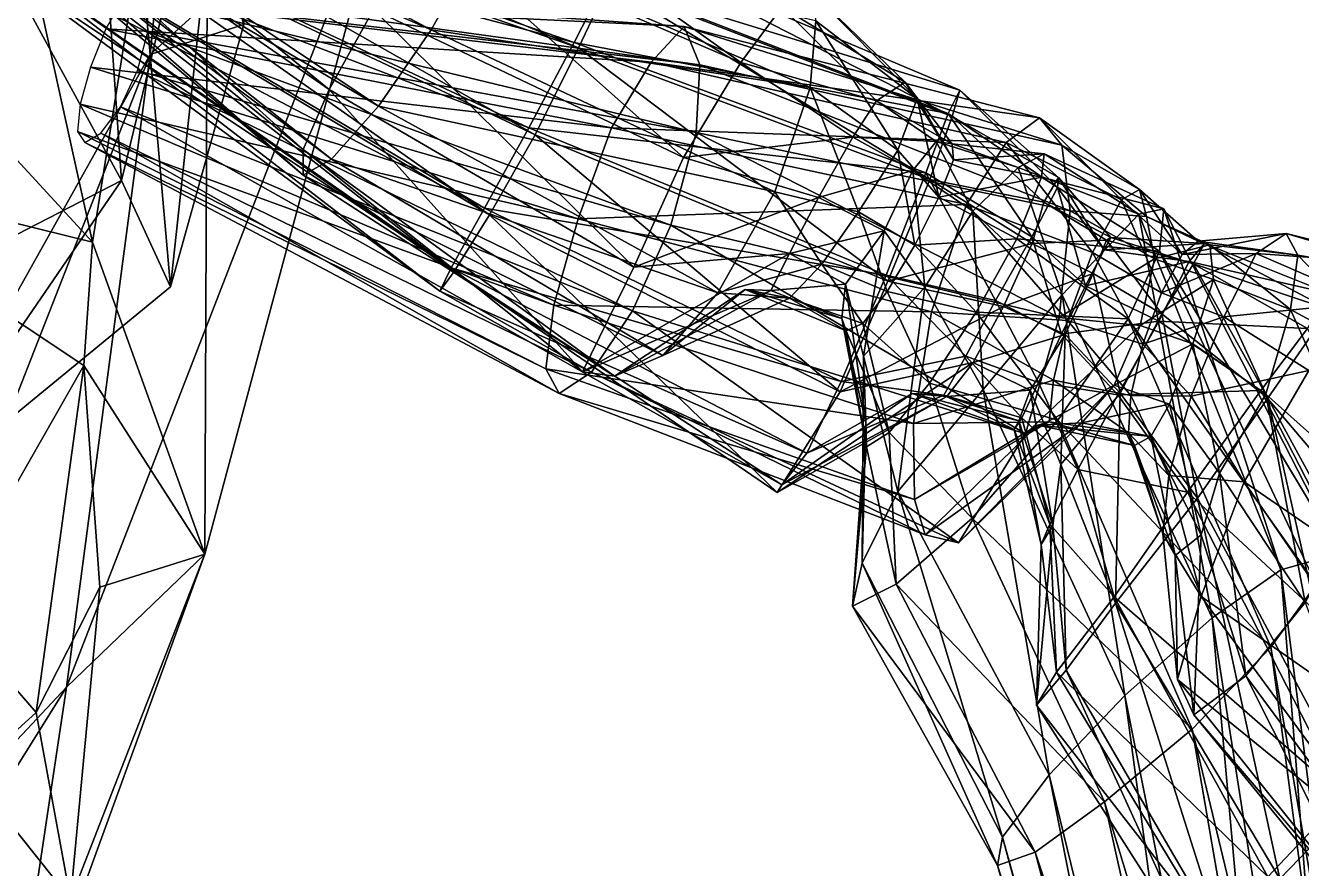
# Model space of a CAD drawing. Extents: x -86 to 86, y 0 to 86.
# Drawn here: x 12.1 to 35.73, y 29.96 to 45.58 of the extents above; entities that cross this region are included whole.
import ezdxf

# ---------------------------------------------------------------- set-up
doc = ezdxf.new("R2010")
doc.units = 0

msp = doc.modelspace()

# ---------------------------------------------------------------- linework, layer by layer
at = {"color": 1}
for points in [[(9.113138, 60.757988, 35.11261), (8.638177, 46.681755, 50.448601), (13.343532, 41.562729, 45.384727)], [(15.502821, 55.163315, 30.703468), (9.113138, 60.757988, 35.11261), (13.343532, 41.562729, 45.384727)], [(13.533176, 54.400993, -3.593879), (15.915476, 60.121307, -0.045115), (14.412962, 45.040665, 18.032032)], [(15.915476, 60.121307, -0.045115), (19.027411, 49.227829, 25.578987), (14.412962, 45.040665, 18.032032)], [(15.502821, 55.163315, 30.703468), (13.343532, 41.562729, 45.384727), (15.427236, 35.783508, 40.333786)], [(19.027411, 49.227829, 25.578987), (15.502821, 55.163315, 30.703468), (15.427236, 35.783508, 40.333786)], [(14.412962, 45.040665, 18.032032), (16.146658, 45.593262, 10.461245), (13.533176, 54.400993, -3.593879)], [(11.566256, 46.948685, -21.959749), (13.144354, 53.298538, -20.773195), (13.8808, 42.707741, -7.466776)], [(13.144354, 53.298538, -20.773195), (15.900495, 51.011566, -4.662969), (13.8808, 42.707741, -7.466776)], [(13.8808, 42.707741, -7.466776), (15.900495, 51.011566, -4.662969), (14.789527, 40.739792, 8.209347)], [(15.900495, 51.011566, -4.662969), (16.146658, 45.593262, 10.461245), (14.789527, 40.739792, 8.209347)], [(17.72526, 44.394829, -21.768887), (10.295008, 49.541916, -17.012733), (10.643417, 50.172684, -17.239059)], [(18.549273, 45.872154, -22.213068), (17.72526, 44.394829, -21.768887), (10.643417, 50.172684, -17.239059)], [(19.613482, 45.498238, -16.907091), (11.184505, 49.986526, -14.547001), (10.75921, 49.38237, -14.702843)], [(19.613482, 45.498238, -16.907091), (20.483921, 47.054489, -17.126579), (11.184505, 49.986526, -14.547001)], [(17.243177, 43.280365, -20.740082), (10.089644, 49.059982, -16.4986), (10.295008, 49.541916, -17.012733)], [(17.72526, 44.394829, -21.768887), (17.243177, 43.280365, -20.740082), (10.295008, 49.541916, -17.012733)], [(18.64089, 44.083588, -17.233084), (10.75921, 49.38237, -14.702843), (10.359223, 48.967155, -15.157411)], [(18.64089, 44.083588, -17.233084), (19.613482, 45.498238, -16.907091), (10.75921, 49.38237, -14.702843)], [(14.412962, 45.040665, 18.032032), (19.027411, 49.227829, 25.578987), (12.859717, 33.324265, 31.478386)], [(19.027411, 49.227829, 25.578987), (15.427236, 35.783508, 40.333786), (12.859717, 33.324265, 31.478386)], [(17.243177, 43.280365, -20.740082), (17.248014, 42.804337, -19.407093), (10.089644, 49.059982, -16.4986)], [(17.248014, 42.804337, -19.407093), (10.107502, 48.847809, -15.81621), (10.089644, 49.059982, -16.4986)], [(17.768379, 43.099426, -18.124563), (10.359223, 48.967155, -15.157411), (10.107502, 48.847809, -15.81621)], [(17.768379, 43.099426, -18.124563), (18.64089, 44.083588, -17.233084), (10.359223, 48.967155, -15.157411)], [(22.343239, 45.160995, -9.229331), (12.919135, 48.455841, -6.562396), (13.1581, 49.004669, -6.080284)], [(22.904779, 46.348274, -8.217781), (22.343239, 45.160995, -9.229331), (13.1581, 49.004669, -6.080284)], [(17.248014, 42.804337, -19.407093), (17.768379, 43.099426, -18.124563), (10.107502, 48.847809, -15.81621)], [(22.2645, 45.263016, -4.175329), (12.868111, 48.518906, -4.10417), (12.520056, 47.85614, -3.947893)], [(21.542076, 43.549927, -9.424763), (12.57723, 47.785172, -6.698586), (12.919135, 48.455841, -6.562396)], [(22.2645, 45.263016, -4.175329), (22.845133, 46.403984, -5.346901), (12.868111, 48.518906, -4.10417)], [(22.343239, 45.160995, -9.229331), (21.542076, 43.549927, -9.424763), (12.919135, 48.455841, -6.562396)], [(25.349886, 44.889816, -25.125957), (19.465748, 47.425751, -22.064699), (20.299925, 48.490112, -21.105812)], [(26.107777, 45.913971, -23.840536), (25.349886, 44.889816, -25.125957), (20.299925, 48.490112, -21.105812)], [(21.427452, 43.682693, -4.003049), (12.520056, 47.85614, -3.947893), (12.162913, 47.217453, -4.134132)], [(20.697865, 42.069572, -9.031515), (12.212049, 47.15638, -6.4943), (12.57723, 47.785172, -6.698586)], [(21.427452, 43.682693, -4.003049), (22.2645, 45.263016, -4.175329), (12.520056, 47.85614, -3.947893)], [(21.542076, 43.549927, -9.424763), (20.697865, 42.069572, -9.031515), (12.57723, 47.785172, -6.698586)], [(24.290442, 43.135147, -25.990374), (18.549273, 45.872154, -22.213068), (19.465748, 47.425751, -22.064699)], [(25.349886, 44.889816, -25.125957), (24.290442, 43.135147, -25.990374), (19.465748, 47.425751, -22.064699)], [(20.605301, 42.191765, -4.396297), (12.162913, 47.217453, -4.134132), (11.888859, 46.74324, -4.623053)], [(20.044535, 41.018829, -8.03052), (11.917333, 46.707962, -5.993463), (12.212049, 47.15638, -6.4943)], [(20.605301, 42.191765, -4.396297), (21.427452, 43.682693, -4.003049), (12.162913, 47.217453, -4.134132)], [(20.697865, 42.069572, -9.031515), (20.044535, 41.018829, -8.03052), (12.212049, 47.15638, -6.4943)], [(26.634314, 44.429077, -19.012329), (20.483921, 47.054489, -17.126579), (19.613482, 45.498238, -16.907091)], [(26.634314, 44.429077, -19.012329), (26.741938, 45.664886, -20.654316), (20.483921, 47.054489, -17.126579)], [(29.409781, 44.382523, -7.729541), (23.153564, 47.028572, -6.738761), (22.845133, 46.403984, -5.346901)], [(29.266146, 43.893829, -9.381863), (22.904779, 46.348274, -8.217781), (23.153564, 47.028572, -6.738761)], [(29.409781, 44.382523, -7.729541), (29.266146, 43.893829, -9.381863), (23.153564, 47.028572, -6.738761)], [(11.566256, 46.948685, -21.959749), (13.8808, 42.707741, -7.466776), (7.30556, 39.319336, -8.50352)], [(8.638177, 46.681755, 50.448601), (7.612668, 42.978416, 53.579605), (13.343532, 41.562729, 45.384727)], [(19.988501, 41.087677, -5.358137), (11.888859, 46.74324, -4.623053), (11.792877, 46.554909, -5.306386)], [(19.774496, 40.656868, -6.689052), (11.792877, 46.554909, -5.306386), (11.917333, 46.707962, -5.993463)], [(19.774496, 40.656868, -6.689052), (19.988501, 41.087677, -5.358137), (11.792877, 46.554909, -5.306386)], [(19.988501, 41.087677, -5.358137), (20.605301, 42.191765, -4.396297), (11.888859, 46.74324, -4.623053)], [(20.044535, 41.018829, -8.03052), (19.774496, 40.656868, -6.689052), (11.917333, 46.707962, -5.993463)], [(29.193487, 43.948845, -6.124885), (22.845133, 46.403984, -5.346901), (22.2645, 45.263016, -4.175329)], [(28.849205, 42.723709, -10.698137), (22.343239, 45.160995, -9.229331), (22.904779, 46.348274, -8.217781)], [(29.193487, 43.948845, -6.124885), (29.409781, 44.382523, -7.729541), (22.845133, 46.403984, -5.346901)], [(29.266146, 43.893829, -9.381863), (28.849205, 42.723709, -10.698137), (22.904779, 46.348274, -8.217781)], [(24.299044, 45.560867, 8.353233), (14.197568, 46.278954, 6.721786), (13.907024, 46.070984, 7.409462)], [(24.299044, 45.560867, 8.353233), (24.592329, 44.851273, 6.896297), (14.197568, 46.278954, 6.721786)], [(24.592329, 44.851273, 6.896297), (14.373484, 46.037842, 6.007254), (14.197568, 46.278954, 6.721786)], [(26.107777, 45.913971, -23.840536), (26.632154, 46.239075, -22.225311), (28.395144, 44.526031, -22.42021)], [(28.395144, 44.526031, -22.42021), (26.632154, 46.239075, -22.225311), (28.616337, 44.228287, -21.298321)], [(26.632154, 46.239075, -22.225311), (26.741938, 45.664886, -20.654316), (28.616337, 44.228287, -21.298321)], [(23.688677, 44.897552, 9.622082), (13.907024, 46.070984, 7.409462), (13.590116, 45.514557, 7.83416)], [(23.688677, 44.897552, 9.622082), (24.299044, 45.560867, 8.353233), (13.907024, 46.070984, 7.409462)], [(24.524794, 43.59404, 5.817883), (14.366003, 45.459724, 5.500826), (14.373484, 46.037842, 6.007254)], [(24.592329, 44.851273, 6.896297), (24.524794, 43.59404, 5.817883), (14.373484, 46.037842, 6.007254)], [(23.371824, 41.104385, -25.69652), (17.72526, 44.394829, -21.768887), (18.549273, 45.872154, -22.213068)], [(24.290442, 43.135147, -25.990374), (23.371824, 41.104385, -25.69652), (18.549273, 45.872154, -22.213068)], [(25.349886, 44.889816, -25.125957), (26.107777, 45.913971, -23.840536), (27.865131, 44.182564, -23.467434)], [(27.865131, 44.182564, -23.467434), (26.107777, 45.913971, -23.840536), (28.395144, 44.526031, -22.42021)], [(26.741938, 45.664886, -20.654316), (26.634314, 44.429077, -19.012329), (28.260221, 43.266983, -20.543579)], [(28.616337, 44.228287, -21.298321), (26.741938, 45.664886, -20.654316), (28.260221, 43.266983, -20.543579)], [(22.958256, 43.683296, 10.623873), (13.590116, 45.514557, 7.83416), (13.308918, 44.807617, 7.911606)], [(22.958256, 43.683296, 10.623873), (23.688677, 44.897552, 9.622082), (13.590116, 45.514557, 7.83416)], [(24.051918, 41.88224, 5.468948), (14.177247, 44.74588, 5.300705), (14.366003, 45.459724, 5.500826)], [(24.524794, 43.59404, 5.817883), (24.051918, 41.88224, 5.468948), (14.366003, 45.459724, 5.500826)], [(14.789527, 40.739792, 8.209347), (16.146658, 45.593262, 10.461245), (14.412962, 45.040665, 18.032032)], [(25.978554, 42.494919, -18.250355), (19.613482, 45.498238, -16.907091), (18.64089, 44.083588, -17.233084)], [(25.978554, 42.494919, -18.250355), (26.634314, 44.429077, -19.012329), (19.613482, 45.498238, -16.907091)], [(30.879875, 43.868614, 9.32914), (24.299044, 45.560867, 8.353233), (23.688677, 44.897552, 9.622082)], [(30.879875, 43.868614, 9.32914), (31.296194, 43.364059, 7.728603), (24.299044, 45.560867, 8.353233)], [(31.296194, 43.364059, 7.728603), (24.592329, 44.851273, 6.896297), (24.299044, 45.560867, 8.353233)], [(28.77504, 42.850311, -4.435791), (22.2645, 45.263016, -4.175329), (21.427452, 43.682693, -4.003049)], [(28.073788, 40.844528, -11.601416), (21.542076, 43.549927, -9.424763), (22.343239, 45.160995, -9.229331)], [(28.77504, 42.850311, -4.435791), (29.193487, 43.948845, -6.124885), (22.2645, 45.263016, -4.175329)], [(28.849205, 42.723709, -10.698137), (28.073788, 40.844528, -11.601416), (22.343239, 45.160995, -9.229331)], [(9.627594, 36.504295, 11.894981), (14.412962, 45.040665, 18.032032), (7.639225, 27.75444, 26.307945)], [(14.412962, 45.040665, 18.032032), (12.859717, 33.324265, 31.478386), (7.639225, 27.75444, 26.307945)], [(9.627594, 36.504295, 11.894981), (14.789527, 40.739792, 8.209347), (14.412962, 45.040665, 18.032032)], [(22.339586, 41.996613, 10.614878), (13.308918, 44.807617, 7.911606), (13.115862, 44.123154, 7.657835)], [(22.339586, 41.996613, 10.614878), (22.958256, 43.683296, 10.623873), (13.308918, 44.807617, 7.911606)], [(23.347736, 40.293365, 5.664875), (13.861012, 44.070015, 5.417641), (14.177247, 44.74588, 5.300705)], [(24.051918, 41.88224, 5.468948), (23.347736, 40.293365, 5.664875), (14.177247, 44.74588, 5.300705)], [(30.26745, 43.40773, 10.81988), (23.688677, 44.897552, 9.622082), (22.958256, 43.683296, 10.623873)], [(30.26745, 43.40773, 10.81988), (30.879875, 43.868614, 9.32914), (23.688677, 44.897552, 9.622082)], [(24.290442, 43.135147, -25.990374), (25.349886, 44.889816, -25.125957), (27.426815, 43.511703, -24.301872)], [(31.452089, 42.145164, 6.399849), (24.524794, 43.59404, 5.817883), (24.592329, 44.851273, 6.896297)], [(31.296194, 43.364059, 7.728603), (31.452089, 42.145164, 6.399849), (24.592329, 44.851273, 6.896297)], [(27.426815, 43.511703, -24.301872), (25.349886, 44.889816, -25.125957), (27.865131, 44.182564, -23.467434)], [(26.634314, 44.429077, -19.012329), (25.978554, 42.494919, -18.250355), (27.529675, 42.126343, -20.521873)], [(28.260221, 43.266983, -20.543579), (26.634314, 44.429077, -19.012329), (27.529675, 42.126343, -20.521873)], [(27.865131, 44.182564, -23.467434), (28.395144, 44.526031, -22.42021), (29.265408, 43.386215, -22.770126)], [(29.265408, 43.386215, -22.770126), (28.395144, 44.526031, -22.42021), (29.287567, 43.092361, -22.055267)], [(28.395144, 44.526031, -22.42021), (28.616337, 44.228287, -21.298321), (29.287567, 43.092361, -22.055267)], [(22.41613, 39.161987, -24.273346), (17.243177, 43.280365, -20.740082), (17.72526, 44.394829, -21.768887)], [(23.371824, 41.104385, -25.69652), (22.41613, 39.161987, -24.273346), (17.72526, 44.394829, -21.768887)], [(28.616337, 44.228287, -21.298321), (28.260221, 43.266983, -20.543579), (29.015652, 42.397141, -21.549837)], [(29.287567, 43.092361, -22.055267), (28.616337, 44.228287, -21.298321), (29.015652, 42.397141, -21.549837)], [(29.409781, 44.382523, -7.729541), (29.193487, 43.948845, -6.124885), (31.217293, 42.574585, -6.211706)], [(29.266146, 43.893829, -9.381863), (29.409781, 44.382523, -7.729541), (31.236866, 42.764282, -7.377831)], [(31.236866, 42.764282, -7.377831), (29.409781, 44.382523, -7.729541), (31.217293, 42.574585, -6.211706)], [(21.887712, 40.400536, 10.06551), (13.115862, 44.123154, 7.657835), (13.066638, 43.61364, 7.131525)], [(21.887712, 40.400536, 10.06551), (22.339586, 41.996613, 10.614878), (13.115862, 44.123154, 7.657835)], [(22.585678, 39.1576, 6.478622), (13.499223, 43.582962, 5.830753), (13.861012, 44.070015, 5.417641)], [(23.347736, 40.293365, 5.664875), (22.585678, 39.1576, 6.478622), (13.861012, 44.070015, 5.417641)], [(24.923311, 40.625359, -18.814714), (18.64089, 44.083588, -17.233084), (17.768379, 43.099426, -18.124563)], [(24.923311, 40.625359, -18.814714), (25.978554, 42.494919, -18.250355), (18.64089, 44.083588, -17.233084)], [(27.426815, 43.511703, -24.301872), (27.865131, 44.182564, -23.467434), (28.968569, 43.429779, -23.712807)], [(28.968569, 43.429779, -23.712807), (27.865131, 44.182564, -23.467434), (29.265408, 43.386215, -22.770126)], [(29.193487, 43.948845, -6.124885), (28.77504, 42.850311, -4.435791), (30.741123, 41.660645, -5.464365)], [(28.849205, 42.723709, -10.698137), (29.266146, 43.893829, -9.381863), (30.963589, 42.304428, -8.477563)], [(31.217293, 42.574585, -6.211706), (29.193487, 43.948845, -6.124885), (30.741123, 41.660645, -5.464365)], [(30.963589, 42.304428, -8.477563), (29.266146, 43.893829, -9.381863), (31.236866, 42.764282, -7.377831)], [(30.879875, 43.868614, 9.32914), (30.26745, 43.40773, 10.81988), (32.401203, 42.347702, 11.381443)], [(32.733845, 42.538208, 10.263735), (30.879875, 43.868614, 9.32914), (32.401203, 42.347702, 11.381443)], [(31.296194, 43.364059, 7.728603), (30.879875, 43.868614, 9.32914), (32.733845, 42.538208, 10.263735)], [(21.741621, 39.217407, 9.015057), (13.066638, 43.61364, 7.131525), (13.202266, 43.413193, 6.458435)], [(21.741621, 39.217407, 9.015057), (21.887712, 40.400536, 10.06551), (13.066638, 43.61364, 7.131525)], [(21.989231, 38.759697, 7.699034), (13.202266, 43.413193, 6.458435), (13.499223, 43.582962, 5.830753)], [(22.585678, 39.1576, 6.478622), (21.989231, 38.759697, 7.699034), (13.499223, 43.582962, 5.830753)], [(28.042507, 40.951782, -3.654403), (21.427452, 43.682693, -4.003049), (20.605301, 42.191765, -4.396297)], [(27.191629, 38.795563, -11.322567), (20.697865, 42.069572, -9.031515), (21.542076, 43.549927, -9.424763)], [(28.042507, 40.951782, -3.654403), (28.77504, 42.850311, -4.435791), (21.427452, 43.682693, -4.003049)], [(28.073788, 40.844528, -11.601416), (27.191629, 38.795563, -11.322567), (21.542076, 43.549927, -9.424763)], [(29.533121, 42.259407, 12.361643), (22.958256, 43.683296, 10.623873), (22.339586, 41.996613, 10.614878)], [(29.533121, 42.259407, 12.361643), (30.26745, 43.40773, 10.81988), (22.958256, 43.683296, 10.623873)], [(31.248417, 40.172012, 5.393028), (24.051918, 41.88224, 5.468948), (24.524794, 43.59404, 5.817883)], [(26.790705, 42.392883, -24.526333), (24.290442, 43.135147, -25.990374), (27.426815, 43.511703, -24.301872)], [(31.452089, 42.145164, 6.399849), (31.248417, 40.172012, 5.393028), (24.524794, 43.59404, 5.817883)], [(26.790705, 42.392883, -24.526333), (27.426815, 43.511703, -24.301872), (28.53681, 42.894341, -24.419985)], [(28.53681, 42.894341, -24.419985), (27.426815, 43.511703, -24.301872), (28.968569, 43.429779, -23.712807)], [(21.989231, 38.759697, 7.699034), (21.741621, 39.217407, 9.015057), (13.202266, 43.413193, 6.458435)], [(22.41613, 39.161987, -24.273346), (23.009962, 39.080627, -22.016497), (17.243177, 43.280365, -20.740082)], [(23.009962, 39.080627, -22.016497), (17.248014, 42.804337, -19.407093), (17.243177, 43.280365, -20.740082)], [(28.260221, 43.266983, -20.543579), (27.529675, 42.126343, -20.521873), (28.573385, 41.50824, -21.352228)], [(29.015652, 42.397141, -21.549837), (28.260221, 43.266983, -20.543579), (28.573385, 41.50824, -21.352228)], [(29.648544, 42.139053, -25.149096), (28.53681, 42.894341, -24.419985), (28.968569, 43.429779, -23.712807)], [(30.486391, 42.949387, -24.238394), (29.648544, 42.139053, -25.149096), (28.968569, 43.429779, -23.712807)], [(30.486391, 42.949387, -24.238394), (28.968569, 43.429779, -23.712807), (29.265408, 43.386215, -22.770126)], [(30.969149, 43.199593, -23.074129), (29.265408, 43.386215, -22.770126), (29.287567, 43.092361, -22.055267)], [(30.969149, 43.199593, -23.074129), (30.486391, 42.949387, -24.238394), (29.265408, 43.386215, -22.770126)], [(30.26745, 43.40773, 10.81988), (29.533121, 42.259407, 12.361643), (31.861528, 41.373413, 11.997936)], [(32.401203, 42.347702, 11.381443), (30.26745, 43.40773, 10.81988), (31.861528, 41.373413, 11.997936)], [(31.452089, 42.145164, 6.399849), (31.296194, 43.364059, 7.728603), (32.861912, 42.043007, 9.152908)], [(32.861912, 42.043007, 9.152908), (31.296194, 43.364059, 7.728603), (32.733845, 42.538208, 10.263735)], [(23.908682, 39.467102, -20.223999), (17.768379, 43.099426, -18.124563), (17.248014, 42.804337, -19.407093)], [(23.908682, 39.467102, -20.223999), (24.923311, 40.625359, -18.814714), (17.768379, 43.099426, -18.124563)], [(23.371824, 41.104385, -25.69652), (24.290442, 43.135147, -25.990374), (26.790705, 42.392883, -24.526333)], [(30.91679, 42.770142, -21.930271), (29.287567, 43.092361, -22.055267), (29.015652, 42.397141, -21.549837)], [(30.91679, 42.770142, -21.930271), (30.969149, 43.199593, -23.074129), (29.287567, 43.092361, -22.055267)], [(32.719662, 42.083572, -25.617777), (30.486391, 42.949387, -24.238394), (30.969149, 43.199593, -23.074129)], [(33.184315, 42.184814, -23.6071), (30.969149, 43.199593, -23.074129), (30.91679, 42.770142, -21.930271)], [(33.184315, 42.184814, -23.6071), (32.719662, 42.083572, -25.617777), (30.969149, 43.199593, -23.074129)], [(13.181126, 39.277802, 49.941971), (7.612668, 42.978416, 53.579605), (10.622121, 34.795113, 51.758743)], [(7.612668, 42.978416, 53.579605), (13.181126, 39.277802, 49.941971), (13.343532, 41.562729, 45.384727)], [(23.009962, 39.080627, -22.016497), (23.908682, 39.467102, -20.223999), (17.248014, 42.804337, -19.407093)], [(28.00432, 41.776978, -24.22275), (26.790705, 42.392883, -24.526333), (28.53681, 42.894341, -24.419985)], [(28.758623, 40.729393, -25.323038), (28.00432, 41.776978, -24.22275), (28.53681, 42.894341, -24.419985)], [(28.77504, 42.850311, -4.435791), (28.042507, 40.951782, -3.654403), (30.067976, 40.485359, -5.493305)], [(29.648544, 42.139053, -25.149096), (28.758623, 40.729393, -25.323038), (28.53681, 42.894341, -24.419985)], [(30.741123, 41.660645, -5.464365), (28.77504, 42.850311, -4.435791), (30.067976, 40.485359, -5.493305)], [(31.301065, 40.587486, -26.464748), (29.648544, 42.139053, -25.149096), (30.486391, 42.949387, -24.238394)], [(32.719662, 42.083572, -25.617777), (31.301065, 40.587486, -26.464748), (30.486391, 42.949387, -24.238394)], [(7.30556, 39.319336, -8.50352), (13.8808, 42.707741, -7.466776), (9.627594, 36.504295, 11.894981)], [(13.8808, 42.707741, -7.466776), (14.789527, 40.739792, 8.209347), (9.627594, 36.504295, 11.894981)], [(28.073788, 40.844528, -11.601416), (28.849205, 42.723709, -10.698137), (30.745478, 41.541962, -9.319897)], [(30.745478, 41.541962, -9.319897), (28.849205, 42.723709, -10.698137), (30.963589, 42.304428, -8.477563)], [(30.464249, 41.626297, -21.172184), (30.91679, 42.770142, -21.930271), (29.015652, 42.397141, -21.549837)], [(33.104809, 41.400681, -21.955626), (30.91679, 42.770142, -21.930271), (30.464249, 41.626297, -21.172184)], [(31.217293, 42.574585, -6.211706), (30.741123, 41.660645, -5.464365), (31.732063, 40.755066, -6.197746)], [(33.104809, 41.400681, -21.955626), (33.184315, 42.184814, -23.6071), (30.91679, 42.770142, -21.930271)], [(30.963589, 42.304428, -8.477563), (31.236866, 42.764282, -7.377831), (32.205822, 41.651604, -7.423114)], [(31.236866, 42.764282, -7.377831), (31.217293, 42.574585, -6.211706), (32.081558, 41.42025, -6.69586)], [(32.081558, 41.42025, -6.69586), (31.217293, 42.574585, -6.211706), (31.732063, 40.755066, -6.197746)], [(32.205822, 41.651604, -7.423114), (31.236866, 42.764282, -7.377831), (32.081558, 41.42025, -6.69586)], [(32.733845, 42.538208, 10.263735), (32.401203, 42.347702, 11.381443), (33.523346, 41.333794, 11.218241)], [(33.820805, 41.580978, 10.548698), (32.733845, 42.538208, 10.263735), (33.523346, 41.333794, 11.218241)], [(32.861912, 42.043007, 9.152908), (32.733845, 42.538208, 10.263735), (33.820805, 41.580978, 10.548698)], [(26.249535, 41.355141, -24.174089), (23.371824, 41.104385, -25.69652), (26.790705, 42.392883, -24.526333)], [(25.978554, 42.494919, -18.250355), (24.923311, 40.625359, -18.814714), (26.851028, 41.155411, -20.865852)], [(27.529675, 42.126343, -20.521873), (25.978554, 42.494919, -18.250355), (26.851028, 41.155411, -20.865852)], [(26.249535, 41.355141, -24.174089), (26.790705, 42.392883, -24.526333), (28.00432, 41.776978, -24.22275)], [(30.464249, 41.626297, -21.172184), (29.015652, 42.397141, -21.549837), (28.573385, 41.50824, -21.352228)], [(30.745478, 41.541962, -9.319897), (30.963589, 42.304428, -8.477563), (32.122017, 41.599022, -8.407426)], [(32.122017, 41.599022, -8.407426), (30.963589, 42.304428, -8.477563), (32.205822, 41.651604, -7.423114)], [(32.401203, 42.347702, 11.381443), (31.861528, 41.373413, 11.997936), (33.141186, 40.624252, 11.622276)], [(33.523346, 41.333794, 11.218241), (32.401203, 42.347702, 11.381443), (33.141186, 40.624252, 11.622276)], [(27.209637, 38.983597, -4.254319), (20.605301, 42.191765, -4.396297), (19.988501, 41.087677, -5.358137)], [(26.021696, 36.926659, -9.962372), (20.044535, 41.018829, -8.03052), (20.697865, 42.069572, -9.031515)], [(27.209637, 38.983597, -4.254319), (28.042507, 40.951782, -3.654403), (20.605301, 42.191765, -4.396297)], [(27.191629, 38.795563, -11.322567), (26.021696, 36.926659, -9.962372), (20.697865, 42.069572, -9.031515)], [(28.880194, 40.273453, 12.979115), (29.533121, 42.259407, 12.361643), (22.339586, 41.996613, 10.614878)], [(27.529675, 42.126343, -20.521873), (26.851028, 41.155411, -20.865852), (28.062155, 40.652252, -21.521818)], [(28.573385, 41.50824, -21.352228), (27.529675, 42.126343, -20.521873), (28.062155, 40.652252, -21.521818)], [(29.841791, 38.833015, -26.717161), (28.758623, 40.729393, -25.323038), (29.648544, 42.139053, -25.149096)], [(29.533121, 42.259407, 12.361643), (28.880194, 40.273453, 12.979115), (31.399454, 40.111542, 11.826405)], [(31.861528, 41.373413, 11.997936), (29.533121, 42.259407, 12.361643), (31.399454, 40.111542, 11.826405)], [(31.301065, 40.587486, -26.464748), (29.841791, 38.833015, -26.717161), (29.648544, 42.139053, -25.149096)], [(31.248417, 40.172012, 5.393028), (31.452089, 42.145164, 6.399849), (33.00967, 41.256676, 8.317261)], [(34.082767, 34.609283, -27.668501), (31.301065, 40.587486, -26.464748), (32.719662, 42.083572, -25.617777)], [(33.00967, 41.256676, 8.317261), (31.452089, 42.145164, 6.399849), (32.861912, 42.043007, 9.152908)], [(35.353214, 35.496956, -26.266121), (32.719662, 42.083572, -25.617777), (33.184315, 42.184814, -23.6071)], [(35.353214, 35.496956, -26.266121), (34.082767, 34.609283, -27.668501), (32.719662, 42.083572, -25.617777)], [(36.451328, 35.804855, -24.64559), (33.184315, 42.184814, -23.6071), (33.104809, 41.400681, -21.955626)], [(36.451328, 35.804855, -24.64559), (35.353214, 35.496956, -26.266121), (33.184315, 42.184814, -23.6071)], [(28.880194, 40.273453, 12.979115), (22.339586, 41.996613, 10.614878), (21.887712, 40.400536, 10.06551)], [(30.622166, 38.015152, 5.493153), (23.347736, 40.293365, 5.664875), (24.051918, 41.88224, 5.468948)], [(31.248417, 40.172012, 5.393028), (30.622166, 38.015152, 5.493153), (24.051918, 41.88224, 5.468948)], [(33.00967, 41.256676, 8.317261), (32.861912, 42.043007, 9.152908), (34.036755, 41.516579, 9.585436)], [(34.036755, 41.516579, 9.585436), (32.861912, 42.043007, 9.152908), (33.820805, 41.580978, 10.548698)], [(27.288744, 40.786171, -24.285833), (26.249535, 41.355141, -24.174089), (28.00432, 41.776978, -24.22275)], [(27.620913, 39.454742, -25.160995), (27.288744, 40.786171, -24.285833), (28.00432, 41.776978, -24.22275)], [(28.758623, 40.729393, -25.323038), (27.620913, 39.454742, -25.160995), (28.00432, 41.776978, -24.22275)], [(29.707663, 40.266052, -20.841251), (30.464249, 41.626297, -21.172184), (28.573385, 41.50824, -21.352228)], [(32.52523, 40.145195, -20.378357), (30.464249, 41.626297, -21.172184), (29.707663, 40.266052, -20.841251)], [(30.741123, 41.660645, -5.464365), (30.067976, 40.485359, -5.493305), (31.291605, 39.861633, -6.017295)], [(32.52523, 40.145195, -20.378357), (33.104809, 41.400681, -21.955626), (30.464249, 41.626297, -21.172184)], [(31.732063, 40.755066, -6.197746), (30.741123, 41.660645, -5.464365), (31.291605, 39.861633, -6.017295)], [(31.877131, 40.982277, -9.137403), (30.745478, 41.541962, -9.319897), (32.122017, 41.599022, -8.407426)], [(33.150074, 40.234474, -9.535417), (31.877131, 40.982277, -9.137403), (32.122017, 41.599022, -8.407426)], [(33.940594, 41.539337, -7.333909), (32.205822, 41.651604, -7.423114), (32.081558, 41.42025, -6.69586)], [(33.735527, 41.165222, -8.545999), (32.122017, 41.599022, -8.407426), (32.205822, 41.651604, -7.423114)], [(33.735527, 41.165222, -8.545999), (33.150074, 40.234474, -9.535417), (32.122017, 41.599022, -8.407426)], [(33.940594, 41.539337, -7.333909), (33.735527, 41.165222, -8.545999), (32.205822, 41.651604, -7.423114)], [(34.894573, 41.353012, 12.163324), (35.451336, 41.726357, 11.140482), (33.523346, 41.333794, 11.218241)], [(35.451336, 41.726357, 11.140482), (33.820805, 41.580978, 10.548698), (33.523346, 41.333794, 11.218241)], [(35.451336, 41.726357, 11.140482), (35.664646, 41.326035, 9.938227), (33.820805, 41.580978, 10.548698)], [(37.756046, 41.153152, 11.902422), (35.451336, 41.726357, 11.140482), (34.894573, 41.353012, 12.163324)], [(37.756046, 41.153152, 11.902422), (38.388996, 40.859802, 9.957611), (35.451336, 41.726357, 11.140482)], [(38.388996, 40.859802, 9.957611), (35.664646, 41.326035, 9.938227), (35.451336, 41.726357, 11.140482)], [(13.343532, 41.562729, 45.384727), (13.181126, 39.277802, 49.941971), (15.427236, 35.783508, 40.333786)], [(25.905651, 40.668022, -23.360123), (22.41613, 39.161987, -24.273346), (26.249535, 41.355141, -24.174089)], [(22.41613, 39.161987, -24.273346), (23.371824, 41.104385, -25.69652), (26.249535, 41.355141, -24.174089)], [(25.905651, 40.668022, -23.360123), (26.249535, 41.355141, -24.174089), (27.288744, 40.786171, -24.285833)], [(29.707663, 40.266052, -20.841251), (28.573385, 41.50824, -21.352228), (28.062155, 40.652252, -21.521818)], [(30.217659, 40.373306, -9.569805), (28.073788, 40.844528, -11.601416), (30.745478, 41.541962, -9.319897)], [(30.217659, 40.373306, -9.569805), (30.745478, 41.541962, -9.319897), (31.877131, 40.982277, -9.137403)], [(31.861528, 41.373413, 11.997936), (31.399454, 40.111542, 11.826405), (32.798126, 39.675537, 11.706089)], [(33.654587, 41.20459, -6.19298), (32.081558, 41.42025, -6.69586), (31.732063, 40.755066, -6.197746)], [(33.141186, 40.624252, 11.622276), (31.861528, 41.373413, 11.997936), (32.798126, 39.675537, 11.706089)], [(33.654587, 41.20459, -6.19298), (33.940594, 41.539337, -7.333909), (32.081558, 41.42025, -6.69586)], [(36.005219, 35.22718, -23.028059), (33.104809, 41.400681, -21.955626), (32.52523, 40.145195, -20.378357)], [(34.105743, 40.870415, 8.843197), (33.00967, 41.256676, 8.317261), (34.036755, 41.516579, 9.585436)], [(36.005219, 35.22718, -23.028059), (36.451328, 35.804855, -24.64559), (33.104809, 41.400681, -21.955626)], [(36.255985, 40.613731, -7.279093), (33.940594, 41.539337, -7.333909), (33.654587, 41.20459, -6.19298)], [(36.248913, 40.318184, -9.323982), (33.735527, 41.165222, -8.545999), (33.940594, 41.539337, -7.333909)], [(35.664646, 41.326035, 9.938227), (34.036755, 41.516579, 9.585436), (33.820805, 41.580978, 10.548698)], [(36.255985, 40.613731, -7.279093), (36.248913, 40.318184, -9.323982), (33.940594, 41.539337, -7.333909)], [(35.664646, 41.326035, 9.938227), (35.531765, 40.318977, 8.862974), (34.036755, 41.516579, 9.585436)], [(35.531765, 40.318977, 8.862974), (34.105743, 40.870415, 8.843197), (34.036755, 41.516579, 9.585436)], [(26.851028, 41.155411, -20.865852), (24.923311, 40.625359, -18.814714), (26.253811, 40.525208, -21.533966)], [(26.851028, 41.155411, -20.865852), (26.253811, 40.525208, -21.533966), (27.612501, 40.061279, -22.016026)], [(28.062155, 40.652252, -21.521818), (26.851028, 41.155411, -20.865852), (27.612501, 40.061279, -22.016026)], [(32.748714, 40.022842, 7.976152), (31.248417, 40.172012, 5.393028), (33.00967, 41.256676, 8.317261)], [(33.090687, 40.103745, -5.445979), (33.654587, 41.20459, -6.19298), (31.732063, 40.755066, -6.197746)], [(32.748714, 40.022842, 7.976152), (33.00967, 41.256676, 8.317261), (34.105743, 40.870415, 8.843197)], [(35.845539, 39.966949, -5.617237), (33.654587, 41.20459, -6.19298), (33.090687, 40.103745, -5.445979)], [(34.298443, 40.180901, 12.762201), (34.894573, 41.353012, 12.163324), (33.141186, 40.624252, 11.622276)], [(34.894573, 41.353012, 12.163324), (33.523346, 41.333794, 11.218241), (33.141186, 40.624252, 11.622276)], [(35.109642, 38.676888, -10.312038), (33.150074, 40.234474, -9.535417), (33.735527, 41.165222, -8.545999)], [(35.845539, 39.966949, -5.617237), (36.255985, 40.613731, -7.279093), (33.654587, 41.20459, -6.19298)], [(36.248913, 40.318184, -9.323982), (35.109642, 38.676888, -10.312038), (33.735527, 41.165222, -8.545999)], [(36.973389, 40.452805, 13.40093), (34.894573, 41.353012, 12.163324), (34.298443, 40.180901, 12.762201)], [(36.973389, 40.452805, 13.40093), (37.756046, 41.153152, 11.902422), (34.894573, 41.353012, 12.163324)], [(37.832355, 39.068146, 8.754227), (35.531765, 40.318977, 8.862974), (35.664646, 41.326035, 9.938227)], [(38.388996, 40.859802, 9.957611), (37.832355, 39.068146, 8.754227), (35.664646, 41.326035, 9.938227)], [(26.574799, 37.654846, -5.73368), (19.988501, 41.087677, -5.358137), (19.774496, 40.656868, -6.689052)], [(26.107584, 37.068604, -7.633187), (19.774496, 40.656868, -6.689052), (20.044535, 41.018829, -8.03052)], [(26.574799, 37.654846, -5.73368), (27.209637, 38.983597, -4.254319), (19.988501, 41.087677, -5.358137)], [(26.021696, 36.926659, -9.962372), (26.107584, 37.068604, -7.633187), (20.044535, 41.018829, -8.03052)], [(28.042507, 40.951782, -3.654403), (27.209637, 38.983597, -4.254319), (29.519293, 39.451393, -5.882467)], [(30.067976, 40.485359, -5.493305), (28.042507, 40.951782, -3.654403), (29.519293, 39.451393, -5.882467)], [(31.357567, 39.856293, -8.955249), (30.217659, 40.373306, -9.569805), (31.877131, 40.982277, -9.137403)], [(32.374897, 38.765999, -9.763535), (31.357567, 39.856293, -8.955249), (31.877131, 40.982277, -9.137403)], [(33.150074, 40.234474, -9.535417), (32.374897, 38.765999, -9.763535), (31.877131, 40.982277, -9.137403)], [(26.107584, 37.068604, -7.633187), (26.574799, 37.654846, -5.73368), (19.774496, 40.656868, -6.689052)], [(23.009962, 39.080627, -22.016497), (22.41613, 39.161987, -24.273346), (25.905651, 40.668022, -23.360123)], [(23.908682, 39.467102, -20.223999), (23.009962, 39.080627, -22.016497), (25.430079, 40.685493, -22.555559)], [(25.430079, 40.685493, -22.555559), (23.009962, 39.080627, -22.016497), (25.905651, 40.668022, -23.360123)], [(26.253811, 40.525208, -21.533966), (23.908682, 39.467102, -20.223999), (25.430079, 40.685493, -22.555559)], [(26.253811, 40.525208, -21.533966), (25.430079, 40.685493, -22.555559), (27.304949, 39.921356, -22.712082)], [(27.304949, 39.921356, -22.712082), (25.430079, 40.685493, -22.555559), (27.220758, 40.152344, -23.525768)], [(25.430079, 40.685493, -22.555559), (25.905651, 40.668022, -23.360123), (27.220758, 40.152344, -23.525768)], [(27.220758, 40.152344, -23.525768), (25.905651, 40.668022, -23.360123), (27.288744, 40.786171, -24.285833)], [(27.191629, 38.795563, -11.322567), (28.073788, 40.844528, -11.601416), (30.217659, 40.373306, -9.569805)], [(27.668892, 38.223434, -24.04944), (27.220758, 40.152344, -23.525768), (27.288744, 40.786171, -24.285833)], [(27.620913, 39.454742, -25.160995), (27.668892, 38.223434, -24.04944), (27.288744, 40.786171, -24.285833)], [(28.842489, 38.953423, -21.093252), (28.062155, 40.652252, -21.521818), (27.612501, 40.061279, -22.016026)], [(28.255949, 36.947922, -26.502636), (27.620913, 39.454742, -25.160995), (28.758623, 40.729393, -25.323038)], [(28.842489, 38.953423, -21.093252), (29.707663, 40.266052, -20.841251), (28.062155, 40.652252, -21.521818)], [(29.841791, 38.833015, -26.717161), (28.255949, 36.947922, -26.502636), (28.758623, 40.729393, -25.323038)], [(33.090687, 40.103745, -5.445979), (31.732063, 40.755066, -6.197746), (31.291605, 39.861633, -6.017295)], [(33.720242, 39.680008, 8.915813), (32.748714, 40.022842, 7.976152), (34.105743, 40.870415, 8.843197)], [(35.072865, 38.752052, 8.484135), (33.720242, 39.680008, 8.915813), (34.105743, 40.870415, 8.843197)], [(35.531765, 40.318977, 8.862974), (35.072865, 38.752052, 8.484135), (34.105743, 40.870415, 8.843197)], [(24.923311, 40.625359, -18.814714), (23.908682, 39.467102, -20.223999), (26.253811, 40.525208, -21.533966)], [(27.612501, 40.061279, -22.016026), (26.253811, 40.525208, -21.533966), (27.304949, 39.921356, -22.712082)], [(30.067976, 40.485359, -5.493305), (29.519293, 39.451393, -5.882467), (30.863375, 38.966278, -6.211706)], [(32.465412, 33.166695, -27.602396), (29.841791, 38.833015, -26.717161), (31.301065, 40.587486, -26.464748)], [(31.291605, 39.861633, -6.017295), (30.067976, 40.485359, -5.493305), (30.863375, 38.966278, -6.211706)], [(34.082767, 34.609283, -27.668501), (32.465412, 33.166695, -27.602396), (31.301065, 40.587486, -26.464748)], [(34.298443, 40.180901, 12.762201), (33.141186, 40.624252, 11.622276), (32.798126, 39.675537, 11.706089)], [(35.873089, 39.186935, 14.660622), (36.973389, 40.452805, 13.40093), (34.298443, 40.180901, 12.762201)], [(28.546064, 38.203796, 12.249634), (21.887712, 40.400536, 10.06551), (21.741621, 39.217407, 9.015057)], [(28.546064, 38.203796, 12.249634), (28.880194, 40.273453, 12.979115), (21.887712, 40.400536, 10.06551)], [(29.382132, 35.993851, 6.536383), (22.585678, 39.1576, 6.478622), (23.347736, 40.293365, 5.664875)], [(30.622166, 38.015152, 5.493153), (29.382132, 35.993851, 6.536383), (23.347736, 40.293365, 5.664875)], [(29.65251, 39.338974, -9.246354), (27.191629, 38.795563, -11.322567), (30.217659, 40.373306, -9.569805)], [(28.880194, 40.273453, 12.979115), (28.546064, 38.203796, 12.249634), (31.14044, 39.007835, 11.340273)], [(31.224667, 38.269173, -19.63805), (29.707663, 40.266052, -20.841251), (28.842489, 38.953423, -21.093252)], [(31.399454, 40.111542, 11.826405), (28.880194, 40.273453, 12.979115), (31.14044, 39.007835, 11.340273)], [(29.65251, 39.338974, -9.246354), (30.217659, 40.373306, -9.569805), (31.357567, 39.856293, -8.955249)], [(31.224667, 38.269173, -19.63805), (32.52523, 40.145195, -20.378357), (29.707663, 40.266052, -20.841251)], [(33.809944, 36.825829, -10.706649), (32.374897, 38.765999, -9.763535), (33.150074, 40.234474, -9.535417)], [(33.6912, 38.714462, 12.876328), (34.298443, 40.180901, 12.762201), (32.798126, 39.675537, 11.706089)], [(35.109642, 38.676888, -10.312038), (33.809944, 36.825829, -10.706649), (33.150074, 40.234474, -9.535417)], [(35.873089, 39.186935, 14.660622), (34.298443, 40.180901, 12.762201), (33.6912, 38.714462, 12.876328)], [(36.980118, 37.045303, 8.081032), (35.072865, 38.752052, 8.484135), (35.531765, 40.318977, 8.862974)], [(38.315117, 32.790405, -10.319869), (35.109642, 38.676888, -10.312038), (36.248913, 40.318184, -9.323982)], [(37.832355, 39.068146, 8.754227), (36.980118, 37.045303, 8.081032), (35.531765, 40.318977, 8.862974)], [(27.668892, 38.223434, -24.04944), (27.678028, 37.774338, -22.938633), (27.220758, 40.152344, -23.525768)], [(27.678028, 37.774338, -22.938633), (27.304949, 39.921356, -22.712082), (27.220758, 40.152344, -23.525768)], [(28.097155, 38.040512, -21.859251), (27.612501, 40.061279, -22.016026), (27.304949, 39.921356, -22.712082)], [(28.097155, 38.040512, -21.859251), (28.842489, 38.953423, -21.093252), (27.612501, 40.061279, -22.016026)], [(30.622166, 38.015152, 5.493153), (31.248417, 40.172012, 5.393028), (32.748714, 40.022842, 7.976152)], [(32.265831, 38.916344, 8.16675), (30.622166, 38.015152, 5.493153), (32.748714, 40.022842, 7.976152)], [(31.399454, 40.111542, 11.826405), (31.14044, 39.007835, 11.340273), (32.576504, 38.726723, 11.435038)], [(35.164825, 34.062515, -21.611168), (32.52523, 40.145195, -20.378357), (31.224667, 38.269173, -19.63805)], [(32.332607, 38.734314, -5.159299), (33.090687, 40.103745, -5.445979), (31.291605, 39.861633, -6.017295)], [(32.798126, 39.675537, 11.706089), (31.399454, 40.111542, 11.826405), (32.576504, 38.726723, 11.435038)], [(32.265831, 38.916344, 8.16675), (32.748714, 40.022842, 7.976152), (33.720242, 39.680008, 8.915813)], [(34.982018, 38.816071, -4.090891), (33.090687, 40.103745, -5.445979), (32.332607, 38.734314, -5.159299)], [(35.164825, 34.062515, -21.611168), (36.005219, 35.22718, -23.028059), (32.52523, 40.145195, -20.378357)], [(34.982018, 38.816071, -4.090891), (35.845539, 39.966949, -5.617237), (33.090687, 40.103745, -5.445979)], [(39.145348, 33.90403, -5.453469), (35.845539, 39.966949, -5.617237), (34.982018, 38.816071, -4.090891)], [(27.678028, 37.774338, -22.938633), (28.097155, 38.040512, -21.859251), (27.304949, 39.921356, -22.712082)], [(30.711905, 38.823875, -9.077478), (29.65251, 39.338974, -9.246354), (31.357567, 39.856293, -8.955249)], [(31.279142, 37.445526, -9.73119), (30.711905, 38.823875, -9.077478), (31.357567, 39.856293, -8.955249)], [(32.332607, 38.734314, -5.159299), (31.291605, 39.861633, -6.017295), (30.863375, 38.966278, -6.211706)], [(32.374897, 38.765999, -9.763535), (31.279142, 37.445526, -9.73119), (31.357567, 39.856293, -8.955249)], [(33.291245, 38.563492, 8.656841), (32.265831, 38.916344, 8.16675), (33.720242, 39.680008, 8.915813)], [(33.6912, 38.714462, 12.876328), (32.798126, 39.675537, 11.706089), (32.576504, 38.726723, 11.435038)], [(34.213696, 37.284119, 8.255283), (33.291245, 38.563492, 8.656841), (33.720242, 39.680008, 8.915813)], [(35.072865, 38.752052, 8.484135), (34.213696, 37.284119, 8.255283), (33.720242, 39.680008, 8.915813)], [(13.181126, 39.277802, 49.941971), (10.622121, 34.795113, 51.758743), (12.303383, 32.853043, 47.25325)], [(13.479382, 35.177124, 46.034348), (13.181126, 39.277802, 49.941971), (12.303383, 32.853043, 47.25325)], [(13.181126, 39.277802, 49.941971), (13.479382, 35.177124, 46.034348), (15.427236, 35.783508, 40.333786)], [(29.164728, 38.703453, -8.464624), (26.021696, 36.926659, -9.962372), (29.65251, 39.338974, -9.246354)], [(26.021696, 36.926659, -9.962372), (27.191629, 38.795563, -11.322567), (29.65251, 39.338974, -9.246354)], [(29.519293, 39.451393, -5.882467), (27.209637, 38.983597, -4.254319), (29.108168, 38.734039, -6.601209)], [(28.255949, 36.947922, -26.502636), (27.595259, 35.620346, -25.036623), (27.620913, 39.454742, -25.160995)], [(27.595259, 35.620346, -25.036623), (27.668892, 38.223434, -24.04944), (27.620913, 39.454742, -25.160995)], [(29.519293, 39.451393, -5.882467), (29.108168, 38.734039, -6.601209), (30.55636, 38.311035, -6.733313)], [(29.164728, 38.703453, -8.464624), (29.65251, 39.338974, -9.246354), (30.711905, 38.823875, -9.077478)], [(30.863375, 38.966278, -6.211706), (29.519293, 39.451393, -5.882467), (30.55636, 38.311035, -6.733313)], [(28.565977, 36.795799, 10.708767), (21.741621, 39.217407, 9.015057), (21.989231, 38.759697, 7.699034)], [(28.565977, 36.795799, 10.708767), (28.546064, 38.203796, 12.249634), (21.741621, 39.217407, 9.015057)], [(28.762314, 36.146927, 8.782494), (21.989231, 38.759697, 7.699034), (22.585678, 39.1576, 6.478622)], [(29.382132, 35.993851, 6.536383), (28.762314, 36.146927, 8.782494), (22.585678, 39.1576, 6.478622)], [(31.14044, 39.007835, 11.340273), (28.546064, 38.203796, 12.249634), (31.063135, 38.237595, 10.565056)], [(31.14044, 39.007835, 11.340273), (31.063135, 38.237595, 10.565056), (32.531254, 38.033295, 10.875765)], [(32.576504, 38.726723, 11.435038), (31.14044, 39.007835, 11.340273), (32.531254, 38.033295, 10.875765)], [(34.67382, 37.126892, 14.93803), (35.873089, 39.186935, 14.660622), (33.6912, 38.714462, 12.876328)], [(39.648521, 33.706627, 15.755428), (35.873089, 39.186935, 14.660622), (34.67382, 37.126892, 14.93803)], [(28.762314, 36.146927, 8.782494), (28.565977, 36.795799, 10.708767), (21.989231, 38.759697, 7.699034)], [(26.574799, 37.654846, -5.73368), (26.107584, 37.068604, -7.633187), (28.523619, 38.760445, -7.78674)], [(28.523619, 38.760445, -7.78674), (26.107584, 37.068604, -7.633187), (29.164728, 38.703453, -8.464624)], [(27.209637, 38.983597, -4.254319), (26.574799, 37.654846, -5.73368), (29.108168, 38.734039, -6.601209)], [(29.108168, 38.734039, -6.601209), (26.574799, 37.654846, -5.73368), (28.523619, 38.760445, -7.78674)], [(29.635571, 36.455978, -20.203304), (28.842489, 38.953423, -21.093252), (28.097155, 38.040512, -21.859251)], [(31.058855, 31.697678, -27.01145), (28.255949, 36.947922, -26.502636), (29.841791, 38.833015, -26.717161)], [(29.108168, 38.734039, -6.601209), (28.523619, 38.760445, -7.78674), (30.414934, 38.095886, -7.462949)], [(30.414934, 38.095886, -7.462949), (28.523619, 38.760445, -7.78674), (30.502869, 38.252853, -8.293707)], [(28.523619, 38.760445, -7.78674), (29.164728, 38.703453, -8.464624), (30.502869, 38.252853, -8.293707)], [(29.635571, 36.455978, -20.203304), (31.224667, 38.269173, -19.63805), (28.842489, 38.953423, -21.093252)], [(30.502869, 38.252853, -8.293707), (29.164728, 38.703453, -8.464624), (30.711905, 38.823875, -9.077478)], [(31.665764, 38.215698, 8.800739), (29.382132, 35.993851, 6.536383), (32.265831, 38.916344, 8.16675)], [(29.382132, 35.993851, 6.536383), (30.622166, 38.015152, 5.493153), (32.265831, 38.916344, 8.16675)], [(32.465412, 33.166695, -27.602396), (31.058855, 31.697678, -27.01145), (29.841791, 38.833015, -26.717161)], [(31.128799, 36.316193, -8.524549), (30.502869, 38.252853, -8.293707), (30.711905, 38.823875, -9.077478)], [(31.59499, 37.357277, -5.467088), (30.863375, 38.966278, -6.211706), (30.55636, 38.311035, -6.733313)], [(31.279142, 37.445526, -9.73119), (31.128799, 36.316193, -8.524549), (30.711905, 38.823875, -9.077478)], [(31.59499, 37.357277, -5.467088), (32.332607, 38.734314, -5.159299), (30.863375, 38.966278, -6.211706)], [(32.289234, 34.876465, -10.662388), (31.279142, 37.445526, -9.73119), (32.374897, 38.765999, -9.763535)], [(31.665764, 38.215698, 8.800739), (32.265831, 38.916344, 8.16675), (33.291245, 38.563492, 8.656841)], [(33.809944, 36.825829, -10.706649), (32.289234, 34.876465, -10.662388), (32.374897, 38.765999, -9.763535)], [(33.62347, 36.936188, -3.474973), (34.982018, 38.816071, -4.090891), (32.332607, 38.734314, -5.159299)], [(38.059361, 32.814987, -4.14775), (34.982018, 38.816071, -4.090891), (33.62347, 36.936188, -3.474973)], [(38.059361, 32.814987, -4.14775), (39.145348, 33.90403, -5.453469), (34.982018, 38.816071, -4.090891)], [(26.107584, 37.068604, -7.633187), (26.021696, 36.926659, -9.962372), (29.164728, 38.703453, -8.464624)], [(30.55636, 38.311035, -6.733313), (29.108168, 38.734039, -6.601209), (30.414934, 38.095886, -7.462949)], [(33.62347, 36.936188, -3.474973), (32.332607, 38.734314, -5.159299), (31.59499, 37.357277, -5.467088)], [(32.945099, 37.967842, 9.370598), (31.665764, 38.215698, 8.800739), (33.291245, 38.563492, 8.656841)], [(33.278194, 37.24353, 12.428207), (32.576504, 38.726723, 11.435038), (32.531254, 38.033295, 10.875765)], [(33.278194, 37.24353, 12.428207), (33.6912, 38.714462, 12.876328), (32.576504, 38.726723, 11.435038)], [(33.878345, 36.144974, 9.414532), (32.945099, 37.967842, 9.370598), (33.291245, 38.563492, 8.656841)], [(34.67382, 37.126892, 14.93803), (33.6912, 38.714462, 12.876328), (33.278194, 37.24353, 12.428207)], [(34.213696, 37.284119, 8.255283), (33.878345, 36.144974, 9.414532), (33.291245, 38.563492, 8.656841)], [(36.779339, 31.267044, -10.468316), (33.809944, 36.825829, -10.706649), (35.109642, 38.676888, -10.312038)], [(35.804432, 34.892586, 7.767874), (34.213696, 37.284119, 8.255283), (35.072865, 38.752052, 8.484135)], [(36.980118, 37.045303, 8.081032), (35.804432, 34.892586, 7.767874), (35.072865, 38.752052, 8.484135)], [(38.315117, 32.790405, -10.319869), (36.779339, 31.267044, -10.468316), (35.109642, 38.676888, -10.312038)], [(31.07184, 36.341927, -6.28627), (30.55636, 38.311035, -6.733313), (30.414934, 38.095886, -7.462949)], [(31.07184, 36.341927, -6.28627), (31.59499, 37.357277, -5.467088), (30.55636, 38.311035, -6.733313)], [(27.595259, 35.620346, -25.036623), (27.417685, 34.824226, -23.192923), (27.668892, 38.223434, -24.04944)], [(27.417685, 34.824226, -23.192923), (27.678028, 37.774338, -22.938633), (27.668892, 38.223434, -24.04944)], [(28.546064, 38.203796, 12.249634), (28.565977, 36.795799, 10.708767), (31.063135, 38.237595, 10.565056)], [(31.063135, 38.237595, 10.565056), (28.565977, 36.795799, 10.708767), (30.853153, 38.177307, 9.261158)], [(28.565977, 36.795799, 10.708767), (28.762314, 36.146927, 8.782494), (30.853153, 38.177307, 9.261158)], [(30.853153, 38.177307, 9.261158), (28.762314, 36.146927, 8.782494), (31.665764, 38.215698, 8.800739)], [(28.762314, 36.146927, 8.782494), (29.382132, 35.993851, 6.536383), (31.665764, 38.215698, 8.800739)], [(33.709816, 32.547554, -20.771526), (31.224667, 38.269173, -19.63805), (29.635571, 36.455978, -20.203304)], [(30.910757, 35.962708, -7.400642), (30.414934, 38.095886, -7.462949), (30.502869, 38.252853, -8.293707)], [(30.910757, 35.962708, -7.400642), (31.07184, 36.341927, -6.28627), (30.414934, 38.095886, -7.462949)], [(31.128799, 36.316193, -8.524549), (30.910757, 35.962708, -7.400642), (30.502869, 38.252853, -8.293707)], [(31.063135, 38.237595, 10.565056), (30.853153, 38.177307, 9.261158), (32.641228, 37.799606, 10.146412)], [(30.853153, 38.177307, 9.261158), (31.665764, 38.215698, 8.800739), (32.945099, 37.967842, 9.370598)], [(32.641228, 37.799606, 10.146412), (30.853153, 38.177307, 9.261158), (32.945099, 37.967842, 9.370598)], [(32.531254, 38.033295, 10.875765), (31.063135, 38.237595, 10.565056), (32.641228, 37.799606, 10.146412)], [(33.709816, 32.547554, -20.771526), (35.164825, 34.062515, -21.611168), (31.224667, 38.269173, -19.63805)], [(28.228693, 35.232452, -21.343494), (28.097155, 38.040512, -21.859251), (27.678028, 37.774338, -22.938633)], [(28.228693, 35.232452, -21.343494), (29.635571, 36.455978, -20.203304), (28.097155, 38.040512, -21.859251)], [(33.166428, 36.162003, 11.537424), (32.531254, 38.033295, 10.875765), (32.641228, 37.799606, 10.146412)], [(33.166428, 36.162003, 11.537424), (33.278194, 37.24353, 12.428207), (32.531254, 38.033295, 10.875765)], [(33.39349, 35.763138, 10.441555), (32.641228, 37.799606, 10.146412), (32.945099, 37.967842, 9.370598)], [(33.878345, 36.144974, 9.414532), (33.39349, 35.763138, 10.441555), (32.945099, 37.967842, 9.370598)], [(27.417685, 34.824226, -23.192923), (28.228693, 35.232452, -21.343494), (27.678028, 37.774338, -22.938633)], [(33.39349, 35.763138, 10.441555), (33.166428, 36.162003, 11.537424), (32.641228, 37.799606, 10.146412)], [(32.268238, 34.993057, -4.196097), (31.59499, 37.357277, -5.467088), (31.07184, 36.341927, -6.28627)], [(31.373869, 33.639877, -9.254866), (31.128799, 36.316193, -8.524549), (31.279142, 37.445526, -9.73119)], [(32.289234, 34.876465, -10.662388), (31.373869, 33.639877, -9.254866), (31.279142, 37.445526, -9.73119)], [(32.268238, 34.993057, -4.196097), (33.62347, 36.936188, -3.474973), (31.59499, 37.357277, -5.467088)], [(33.877541, 35.004791, 13.94051), (33.278194, 37.24353, 12.428207), (33.166428, 36.162003, 11.537424)], [(33.877541, 35.004791, 13.94051), (34.67382, 37.126892, 14.93803), (33.278194, 37.24353, 12.428207)], [(38.213875, 31.973648, 15.991493), (34.67382, 37.126892, 14.93803), (33.877541, 35.004791, 13.94051)], [(34.701954, 33.534279, 8.902645), (33.878345, 36.144974, 9.414532), (34.213696, 37.284119, 8.255283)], [(35.804432, 34.892586, 7.767874), (34.701954, 33.534279, 8.902645), (34.213696, 37.284119, 8.255283)], [(38.213875, 31.973648, 15.991493), (39.648521, 33.706627, 15.755428), (34.67382, 37.126892, 14.93803)], [(30.194481, 30.544746, -25.713161), (27.595259, 35.620346, -25.036623), (28.255949, 36.947922, -26.502636)], [(31.058855, 31.697678, -27.01145), (30.194481, 30.544746, -25.713161), (28.255949, 36.947922, -26.502636)], [(36.514576, 31.293633, -3.502551), (33.62347, 36.936188, -3.474973), (32.268238, 34.993057, -4.196097)], [(36.514576, 31.293633, -3.502551), (38.059361, 32.814987, -4.14775), (33.62347, 36.936188, -3.474973)], [(35.334694, 29.773438, -10.058725), (32.289234, 34.876465, -10.662388), (33.809944, 36.825829, -10.706649)], [(36.779339, 31.267044, -10.468316), (35.334694, 29.773438, -10.058725), (33.809944, 36.825829, -10.706649)], [(32.083637, 31.201614, -21.358267), (29.635571, 36.455978, -20.203304), (28.228693, 35.232452, -21.343494)], [(32.083637, 31.201614, -21.358267), (33.709816, 32.547554, -20.771526), (29.635571, 36.455978, -20.203304)], [(31.373869, 33.639877, -9.254866), (30.826031, 32.991547, -7.426178), (31.128799, 36.316193, -8.524549)], [(30.826031, 32.991547, -7.426178), (30.910757, 35.962708, -7.400642), (31.128799, 36.316193, -8.524549)], [(31.194397, 33.599106, -5.492283), (31.07184, 36.341927, -6.28627), (30.910757, 35.962708, -7.400642)], [(31.194397, 33.599106, -5.492283), (32.268238, 34.993057, -4.196097), (31.07184, 36.341927, -6.28627)], [(33.437904, 33.467422, 12.450687), (33.166428, 36.162003, 11.537424), (33.39349, 35.763138, 10.441555)], [(33.437904, 33.467422, 12.450687), (33.877541, 35.004791, 13.94051), (33.166428, 36.162003, 11.537424)], [(30.826031, 32.991547, -7.426178), (31.194397, 33.599106, -5.492283), (30.910757, 35.962708, -7.400642)], [(33.740795, 32.812088, 10.521034), (33.39349, 35.763138, 10.441555), (33.878345, 36.144974, 9.414532)], [(34.701954, 33.534279, 8.902645), (33.740795, 32.812088, 10.521034), (33.878345, 36.144974, 9.414532)], [(12.859717, 33.324265, 31.478386), (15.427236, 35.783508, 40.333786), (11.697679, 25.5383, 39.763153)], [(15.427236, 35.783508, 40.333786), (12.936324, 29.394165, 45.969658), (11.697679, 25.5383, 39.763153)], [(15.427236, 35.783508, 40.333786), (13.479382, 35.177124, 46.034348), (12.936324, 29.394165, 45.969658)], [(33.740795, 32.812088, 10.521034), (33.437904, 33.467422, 12.450687), (33.39349, 35.763138, 10.441555)], [(37.678604, 17.427895, -27.608332), (35.353214, 35.496956, -26.266121), (36.451328, 35.804855, -24.64559)], [(30.10207, 30.021606, -24.056316), (27.417685, 34.824226, -23.192923), (27.595259, 35.620346, -25.036623)], [(30.194481, 30.544746, -25.713161), (30.10207, 30.021606, -24.056316), (27.595259, 35.620346, -25.036623)], [(36.774094, 17.400002, -28.479265), (34.082767, 34.609283, -27.668501), (35.353214, 35.496956, -26.266121)], [(37.678604, 17.427895, -27.608332), (36.774094, 17.400002, -28.479265), (35.353214, 35.496956, -26.266121)], [(30.804728, 30.269844, -22.484556), (28.228693, 35.232452, -21.343494), (27.417685, 34.824226, -23.192923)], [(30.804728, 30.269844, -22.484556), (32.083637, 31.201614, -21.358267), (28.228693, 35.232452, -21.343494)], [(38.058716, 17.256302, -25.597281), (36.005219, 35.22718, -23.028059), (35.164825, 34.062515, -21.611168)], [(13.479382, 35.177124, 46.034348), (12.303383, 32.853043, 47.25325), (12.936324, 29.394165, 45.969658)], [(35.110001, 29.811394, -4.296537), (32.268238, 34.993057, -4.196097), (31.194397, 33.599106, -5.492283)], [(35.110001, 29.811394, -4.296537), (36.514576, 31.293633, -3.502551), (32.268238, 34.993057, -4.196097)], [(37.32708, 30.300079, 14.890108), (33.877541, 35.004791, 13.94051), (33.437904, 33.467422, 12.450687)], [(37.32708, 30.300079, 14.890108), (38.213875, 31.973648, 15.991493), (33.877541, 35.004791, 13.94051)], [(12.303383, 32.853043, 47.25325), (10.622121, 34.795113, 51.758743), (11.065417, 31.737656, 52.25209)], [(30.10207, 30.021606, -24.056316), (30.804728, 30.269844, -22.484556), (27.417685, 34.824226, -23.192923)], [(34.25095, 28.684776, -8.874556), (31.373869, 33.639877, -9.254866), (32.289234, 34.876465, -10.662388)], [(35.334694, 29.773438, -10.058725), (34.25095, 28.684776, -8.874556), (32.289234, 34.876465, -10.662388)], [(38.012318, 29.058861, 10.31241), (34.701954, 33.534279, 8.902645), (35.804432, 34.892586, 7.767874)], [(35.636467, 17.284431, -28.32688), (32.465412, 33.166695, -27.602396), (34.082767, 34.609283, -27.668501)], [(36.774094, 17.400002, -28.479265), (35.636467, 17.284431, -28.32688), (34.082767, 34.609283, -27.668501)], [(37.418777, 17.097298, -24.716274), (35.164825, 34.062515, -21.611168), (33.709816, 32.547554, -20.771526)], [(37.418777, 17.097298, -24.716274), (38.058716, 17.256302, -25.597281), (35.164825, 34.062515, -21.611168)], [(33.81673, 28.297333, -7.234831), (30.826031, 32.991547, -7.426178), (31.373869, 33.639877, -9.254866)], [(34.146652, 28.716263, -5.579104), (31.194397, 33.599106, -5.492283), (30.826031, 32.991547, -7.426178)], [(34.146652, 28.716263, -5.579104), (35.110001, 29.811394, -4.296537), (31.194397, 33.599106, -5.492283)], [(34.25095, 28.684776, -8.874556), (33.81673, 28.297333, -7.234831), (31.373869, 33.639877, -9.254866)], [(7.639225, 27.75444, 26.307945), (12.859717, 33.324265, 31.478386), (5.170444, 21.025993, 35.488152)], [(12.859717, 33.324265, 31.478386), (11.697679, 25.5383, 39.763153), (5.170444, 21.025993, 35.488152)], [(36.945724, 29.074585, 13.432348), (33.437904, 33.467422, 12.450687), (33.740795, 32.812088, 10.521034)], [(36.945724, 29.074585, 13.432348), (37.32708, 30.300079, 14.890108), (33.437904, 33.467422, 12.450687)], [(37.176991, 28.611496, 11.771671), (33.740795, 32.812088, 10.521034), (34.701954, 33.534279, 8.902645)], [(38.012318, 29.058861, 10.31241), (37.176991, 28.611496, 11.771671), (34.701954, 33.534279, 8.902645)], [(34.622059, 17.125858, -27.825207), (31.058855, 31.697678, -27.01145), (32.465412, 33.166695, -27.602396)], [(35.636467, 17.284431, -28.32688), (34.622059, 17.125858, -27.825207), (32.465412, 33.166695, -27.602396)], [(12.936324, 29.394165, 45.969658), (12.303383, 32.853043, 47.25325), (11.065417, 31.737656, 52.25209)], [(33.81673, 28.297333, -7.234831), (34.146652, 28.716263, -5.579104), (30.826031, 32.991547, -7.426178)], [(37.176991, 28.611496, 11.771671), (36.945724, 29.074585, 13.432348), (33.740795, 32.812088, 10.521034)], [(36.399971, 16.9422, -24.261278), (33.709816, 32.547554, -20.771526), (32.083637, 31.201614, -21.358267)], [(36.399971, 16.9422, -24.261278), (37.418777, 17.097298, -24.716274), (33.709816, 32.547554, -20.771526)], [(12.936324, 29.394165, 45.969658), (11.065417, 31.737656, 52.25209), (8.780835, 27.314552, 48.28727)], [(33.976479, 16.961433, -26.952932), (30.194481, 30.544746, -25.713161), (31.058855, 31.697678, -27.01145)], [(34.622059, 17.125858, -27.825207), (33.976479, 16.961433, -26.952932), (31.058855, 31.697678, -27.01145)], [(35.281593, 16.829937, -24.341585), (32.083637, 31.201614, -21.358267), (30.804728, 30.269844, -22.484556)], [(35.281593, 16.829937, -24.341585), (36.399971, 16.9422, -24.261278), (32.083637, 31.201614, -21.358267)], [(40.502571, 15.633682, -4.845722), (36.514576, 31.293633, -3.502551), (35.110001, 29.811394, -4.296537)], [(39.545853, 15.415726, -8.710106), (35.334694, 29.773438, -10.058725), (36.779339, 31.267044, -10.468316)], [(33.885952, 16.839756, -25.893057), (30.10207, 30.021606, -24.056316), (30.194481, 30.544746, -25.713161)], [(33.976479, 16.961433, -26.952932), (33.885952, 16.839756, -25.893057), (30.194481, 30.544746, -25.713161)], [(34.361305, 16.791348, -24.938578), (30.804728, 30.269844, -22.484556), (30.10207, 30.021606, -24.056316)], [(34.361305, 16.791348, -24.938578), (35.281593, 16.829937, -24.341585), (30.804728, 30.269844, -22.484556)], [(33.885952, 16.839756, -25.893057), (34.361305, 16.791348, -24.938578), (30.10207, 30.021606, -24.056316)]]:
    msp.add_3dface(points, dxfattribs=at)

doc.saveas('drawing.dxf')
